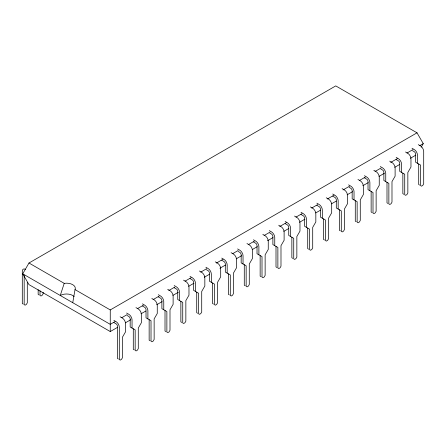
<?xml version="1.0" encoding="UTF-8"?>
<svg xmlns="http://www.w3.org/2000/svg" width="446" height="446" viewBox="0 0 446 446"><rect width="100%" height="100%" fill="white"/><g stroke="black" fill="none" stroke-linecap="round" stroke-linejoin="round"><path stroke-width="0.67" d="M117.493 327.381L110.257 331.556L28.979 284.632L22.735 273.816L28.979 263.006L64.213 283.349A8.831 5.096 0 0 1 75.023 289.588L72.743 302.689M64.213 283.349L60.255 295.481A8.831 5.096 0 0 1 74.142 296.534M421.18 147.241L423.265 143.634L417.021 132.824L335.743 85.9L28.979 263.006M75.023 289.588L110.257 309.931L417.021 132.824M115.085 321.56L110.257 324.348L22.735 273.816M121.719 317.73L127.143 314.597M137.396 308.682L143.428 305.198M153.078 299.628L159.11 296.144M168.761 290.575L174.787 287.09M185.04 281.175L191.072 277.691M200.722 272.121L206.754 268.637M216.405 263.068L223.039 259.238M232.684 253.662L238.114 250.529M248.366 244.614L254.398 241.13M264.049 235.56L270.075 232.076M279.726 226.507L286.36 222.677M296.01 217.107L302.042 213.623M311.693 208.053L317.719 204.569M327.37 199L334.004 195.17M343.052 189.946L349.686 186.116M359.337 180.546L365.369 177.062M375.014 171.493L381.046 168.008M390.696 162.439L397.33 158.609M406.981 153.039L413.013 149.555M419.647 145.725L423.265 143.634M125.326 322.859L130.75 319.726M140.997 313.811L145.814 311.029M156.663 304.763L162.088 301.635M172.936 295.369L178.361 292.236M188.608 286.321L194.032 283.193M204.274 277.278L209.698 274.145M219.945 268.23L225.369 265.097M236.218 258.836L241.643 255.703M252.492 249.442L257.309 246.655M267.555 240.74L272.98 237.612M283.829 231.346L288.651 228.564M299.5 222.298L304.925 219.17M315.774 212.904L320.59 210.122M331.439 203.861L336.262 201.074M347.111 194.813L352.535 191.68M362.782 185.765L368.206 182.631M379.05 176.371L384.474 173.238M394.721 167.322L399.544 164.541M410.392 158.274L415.817 155.147M418.253 144.638L420.439 145.898A4.611 2.659 60 0 1 423.7 151.545L423.7 183.824L422.763 185.447L421.515 186.166L420.578 185.625L420.578 165.081L415.583 162.199L415.583 154.065A1.962 1.132 60 0 0 414.2 151.668L412.556 150.72M412.009 148.239L414.2 149.505A4.611 2.659 60 0 1 417.456 155.147L417.456 163.281M405.52 151.991L407.705 153.251A4.611 2.659 60 0 1 410.967 158.899L410.967 167.027L407.845 172.435L407.845 192.979L406.908 194.601L405.659 195.32L404.723 194.779L404.723 174.235L399.728 171.353L399.728 163.219A1.962 1.132 60 0 0 398.345 160.822L396.154 159.556M396.154 157.393L398.345 158.659A4.611 2.659 60 0 1 401.601 164.301L401.601 172.435M389.665 161.145L391.85 162.405A4.611 2.659 60 0 1 395.111 168.053L395.111 176.181L391.989 181.589L391.989 202.133L391.053 203.755L389.804 204.474L388.867 203.934L388.867 183.39L383.872 180.507L383.872 172.379A1.962 1.132 60 0 0 382.484 169.976L380.845 169.028M419.641 185.084L418.705 184.544L418.705 164M380.299 166.548L382.484 167.813A4.611 2.659 60 0 1 385.745 173.455L385.745 181.589M373.804 170.3L375.995 171.559A4.611 2.659 60 0 1 379.251 177.207L379.251 185.335L376.129 190.743L376.129 211.287L375.197 212.909L373.949 213.628L373.012 213.088L373.012 192.544L368.017 189.661L368.017 181.533A1.962 1.132 60 0 0 366.629 179.13L364.443 177.865M403.786 194.239L402.85 193.698L402.85 173.154M364.443 175.707L366.629 176.967A4.611 2.659 60 0 1 369.89 182.615L369.89 190.743M357.948 179.454L360.139 180.714A4.611 2.659 60 0 1 363.395 186.361L363.395 194.489L360.273 199.897L360.273 220.441L359.337 222.063L358.088 222.783L357.151 222.242L357.151 201.698L352.162 198.816L352.162 190.687A1.962 1.132 60 0 0 350.773 188.284L349.134 187.337M387.931 203.393L386.994 202.852L386.994 182.308M348.588 184.861L350.773 186.121A4.611 2.659 60 0 1 354.035 191.769L354.035 199.897M342.093 188.608L344.279 189.868A4.611 2.659 60 0 1 347.54 195.515L347.54 203.644L344.418 209.051L344.418 229.595L343.481 231.218L342.233 231.937L341.296 231.396L341.296 210.852L336.301 207.97L336.301 199.841A1.962 1.132 60 0 0 334.918 197.439L332.733 196.179M372.075 212.547L371.139 212.006L371.139 191.462M332.733 194.016L334.918 195.276A4.611 2.659 60 0 1 338.174 200.923L338.174 209.051M326.238 197.762L328.423 199.028A4.611 2.659 60 0 1 331.685 204.669L331.685 212.798L328.563 218.205L328.563 238.749L327.626 240.372L326.377 241.091L325.441 240.55L325.441 220.006L320.445 217.124L320.445 208.996A1.962 1.132 60 0 0 319.063 206.593L316.872 205.333M356.215 221.701L355.284 221.16L355.284 200.616M316.872 203.17L319.063 204.43A4.611 2.659 60 0 1 322.319 210.077L322.319 218.205M310.383 206.916L312.568 208.182A4.611 2.659 60 0 1 315.829 213.824L315.829 221.957L312.707 227.36L312.707 247.904L311.771 249.526L310.522 250.245L309.585 249.704L309.585 229.16L304.59 226.278L304.59 218.15A1.962 1.132 60 0 0 303.208 215.747L301.017 214.487M340.359 230.855L339.423 230.314L339.423 209.771M301.017 212.324L303.208 213.584A4.611 2.659 60 0 1 306.463 219.231L306.463 227.36M294.527 216.07L296.713 217.336A4.611 2.659 60 0 1 299.974 222.978L299.974 231.112L296.852 236.514L296.852 257.058L295.915 258.68L294.667 259.405L293.73 258.864L293.73 238.32L288.735 235.432L288.735 227.304A1.962 1.132 60 0 0 287.347 224.901L285.161 223.641M324.504 240.009L323.567 239.469L323.567 218.925M285.161 221.478L287.347 222.738A4.611 2.659 60 0 1 290.608 228.385L290.608 236.514M278.666 225.224L280.857 226.49A4.611 2.659 60 0 1 284.113 232.132L284.113 240.266L280.991 245.668L280.991 266.212L280.06 267.834L278.811 268.559L277.875 268.018L277.875 247.474L272.88 244.586L272.88 236.458A1.962 1.132 60 0 0 271.491 234.055L269.852 233.107M308.649 249.169L307.712 248.628L307.712 228.084M269.306 230.632L271.491 231.892A4.611 2.659 60 0 1 274.753 237.54L274.753 245.668M262.811 234.379L265.002 235.644A4.611 2.659 60 0 1 268.258 241.286L268.258 249.42L265.136 254.822L265.136 275.366L264.199 276.988L262.95 277.713L262.014 277.172L262.014 256.628L257.024 253.741L257.024 245.612A1.962 1.132 60 0 0 255.636 243.209L253.451 241.949M292.793 258.323L291.857 257.782L291.857 237.239M253.451 239.786L255.636 241.052A4.611 2.659 60 0 1 258.897 246.694L258.897 254.822M246.956 243.533L249.141 244.798A4.611 2.659 60 0 1 252.403 250.44L252.403 258.574L249.281 263.982L249.281 284.526L248.344 286.142L247.095 286.867L246.159 286.326L246.159 265.783L241.163 262.9L241.163 254.766A1.962 1.132 60 0 0 239.781 252.364L238.142 251.421M276.938 267.477L276.002 266.937L276.002 246.393M237.595 248.94L239.781 250.206A4.611 2.659 60 0 1 243.037 255.848L243.037 263.982M231.1 252.687L233.286 253.952A4.611 2.659 60 0 1 236.547 259.594L236.547 267.728L233.425 273.136L233.425 293.68L232.489 295.297L231.24 296.021L230.303 295.481L230.303 274.937L225.308 272.054L225.308 263.921A1.962 1.132 60 0 0 223.925 261.523L221.734 260.258M261.077 276.632L260.146 276.091L260.146 255.547M221.734 258.095L223.925 259.36A4.611 2.659 60 0 1 227.181 265.002L227.181 273.136M215.245 261.841L217.431 263.107A4.611 2.659 60 0 1 220.692 268.748L220.692 276.882L217.57 282.29L217.57 302.834L216.633 304.456L215.385 305.175L214.448 304.635L214.448 284.091L209.453 281.209L209.453 273.075A1.962 1.132 60 0 0 208.065 270.677L206.426 269.73M245.222 285.786L244.285 285.245L244.285 264.701M205.879 267.249L208.065 268.514A4.611 2.659 60 0 1 211.326 274.156L211.326 282.29M199.39 271.001L201.575 272.261A4.611 2.659 60 0 1 204.837 277.908L204.837 286.037L201.715 291.444L201.715 311.988L200.778 313.61L199.529 314.33L198.593 313.789L198.593 293.245L193.597 290.363L193.597 282.229A1.962 1.132 60 0 0 192.209 279.832L190.024 278.566M229.367 294.94L228.43 294.399L228.43 273.855M190.024 276.403L192.209 277.668A4.611 2.659 60 0 1 195.471 283.31L195.471 291.444M183.529 280.155L185.72 281.415A4.611 2.659 60 0 1 188.976 287.062L188.976 295.191L185.854 300.598L185.854 321.142L184.923 322.765L183.674 323.484L182.737 322.943L182.737 302.399L177.742 299.517L177.742 291.383A1.962 1.132 60 0 0 176.354 288.986L174.169 287.72M213.511 304.094L212.575 303.553L212.575 283.009M174.169 285.557L176.354 286.823A4.611 2.659 60 0 1 179.615 292.464L179.615 300.598M167.674 289.309L169.865 290.569A4.611 2.659 60 0 1 173.12 296.216L173.12 304.345L169.998 309.753L169.998 330.296L169.062 331.919L167.813 332.638L166.876 332.097L166.876 311.553L161.887 308.671L161.887 300.537A1.962 1.132 60 0 0 160.499 298.14L158.313 296.874M197.656 313.248L196.719 312.707L196.719 292.163M158.313 294.711L160.499 295.977A4.611 2.659 60 0 1 163.76 301.619L163.76 309.753M151.818 298.463L154.004 299.723A4.611 2.659 60 0 1 157.265 305.371L157.265 313.499L154.143 318.907L154.143 339.451L153.207 341.073L151.958 341.792L151.021 341.251L151.021 320.707L146.026 317.825L146.026 309.697A1.962 1.132 60 0 0 144.643 307.294L142.458 306.028M181.801 322.402L180.864 321.861L180.864 301.318M142.458 303.865L144.643 305.131A4.611 2.659 60 0 1 147.899 310.773L147.899 318.907M135.963 307.617L138.149 308.877A4.611 2.659 60 0 1 141.41 314.525L141.41 322.653L138.288 328.061L138.288 348.605L137.351 350.227L136.102 350.946L135.166 350.405L135.166 329.862L130.171 326.979L130.171 318.851A1.962 1.132 60 0 0 128.788 316.448L127.143 315.5M165.94 331.556L165.009 331.016L165.009 310.472M126.597 313.025L128.788 314.285A4.611 2.659 60 0 1 132.044 319.933L132.044 328.061M120.108 316.772L122.293 318.031A4.611 2.659 60 0 1 125.555 323.679L125.555 331.807L122.433 337.215L122.433 357.759L121.496 359.381L120.247 360.1L119.311 359.56L119.311 327.28A4.611 2.659 60 0 0 116.049 321.638L113.864 320.373M150.085 340.711L149.148 340.17L149.148 319.626M113.864 322.536L116.049 323.802A1.962 1.132 60 0 1 117.437 326.199L117.437 358.478L118.374 359.019M39.092 294.94L38.155 294.399L38.155 289.605M134.229 349.865L133.293 349.324L133.293 328.78M23.237 304.094L22.3 303.553L22.3 271.274A4.611 2.659 60 0 1 25.561 269.395M110.257 309.931L110.257 331.556M43.151 292.308L43.151 293.68L42.214 295.297L40.965 296.021L40.029 295.481L40.029 290.686M27.295 282.29L27.295 302.834L26.359 304.456L25.11 305.175L24.173 304.635L24.173 275.104"/></g></svg>
